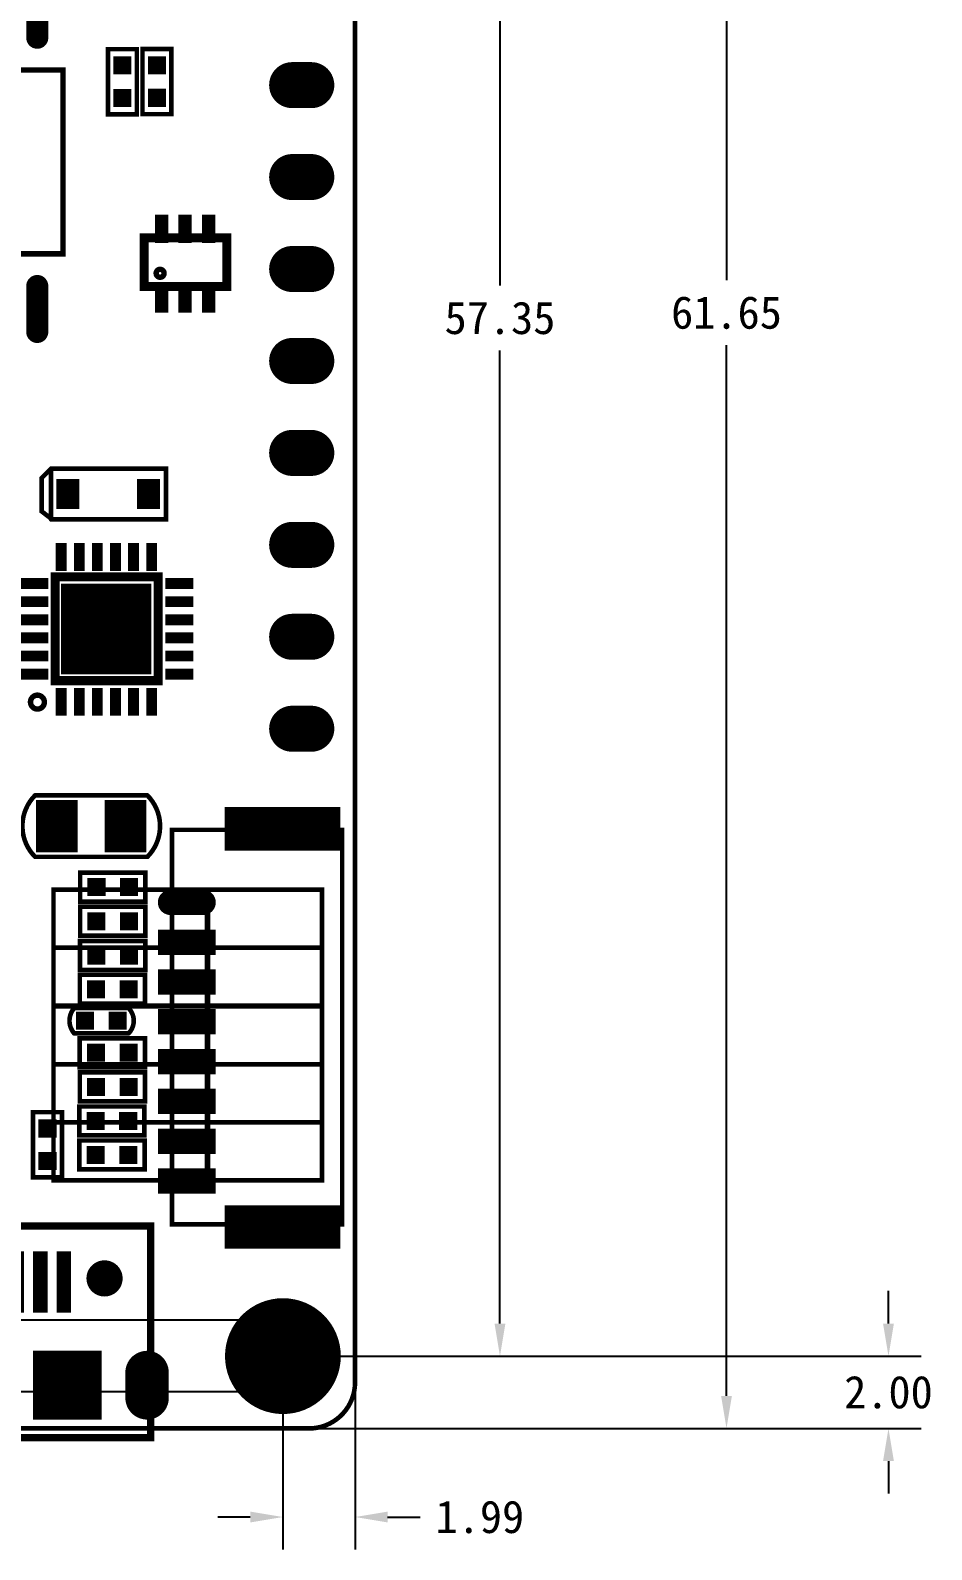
# Model space of a CAD drawing. Extents: x -8 to 41.9, y -3.3 to 70.6.
# Drawn here: x 17.01 to 41.92, y -3.35 to 38.62 of the extents above; entities that cross this region are included whole.
import ezdxf

# ---------------------------------------------------------------- set-up
doc = ezdxf.new("R2010")
doc.units = 0
doc.header["$MEASUREMENT"] = 0
for name, color, linetype in [('2D_LINE_129', 146, 'Continuous'), ('BOARD_OUTLINE_00', 254, 'Continuous'), ('DRIL_NPLTE_THRU_01', 3, 'Continuous'), ('DRIL_NPLTE_THRU_03', 1, 'Continuous'), ('DRIL_NPLTE_THRU_04', 16, 'Continuous'), ('DRIL_PLTE_THRU_01', 3, 'Continuous'), ('DRIL_PLTE_THRU_03', 1, 'Continuous'), ('DRIL_PLTE_THRU_04', 16, 'Continuous'), ('DRIL_SYMBOL', 254, 'Continuous'), ('PADS_BOT', 1, 'Continuous'), ('PADS_INNER', 96, 'Continuous'), ('PADS_TOP', 96, 'Continuous'), ('PART_TOP_2DLINE_00', 254, 'Continuous'), ('PART_TOP_2DLINE_126', 254, 'Continuous')]:
    doc.layers.add(name, color=color, linetype=linetype)
doc.dimstyles.get("Standard").update_dxf_attribs({"dimscale": 5, "dimtxt": 0.18, "dimasz": 0.18, "dimexe": 0.18, "dimexo": 0.0625, "dimgap": 0.09, "dimtad": 0, "dimtih": 1, "dimtoh": 1, "dimdec": 4, "dimzin": 0, "dimdsep": 46, "dimtxsty": 'Standard', "dimcen": 0.09, "dimadec": 0, "dimazin": 0, "dimtfac": 1, "dimtdec": 4, "dimtofl": 0, "dimtmove": 0, "dimatfit": 3, "dimfxl": 1, "dimtolj": 1, "dimtzin": 0, "dimarcsym": 0})

# ---------------------------------------------------------------- blocks, each defined once
blk = doc.blocks.new('BOARD_93')
at = {"layer": 'BOARD_OUTLINE_00', "const_width": 0.127}
blk.add_lwpolyline([(0, -0.889, -0.4142136), (1.27, 0.381), (24.7142, 0.381, -0.4142136), (25.9842, -0.889), (25.9842, -59.9948, -0.4142136), (24.7142, -61.2648), (1.27, -61.2648, -0.4142136), (0, -59.9948)], format="xyb", close=True, dxfattribs=at)
blk = doc.blocks.new('SMOOTH_0$127')
at = {"const_width": 0.0635}
blk.add_lwpolyline([(-0.03175, 0, 1), (0.03175, 0, 1)], format="xyb", close=True, dxfattribs=at)
blk = doc.blocks.new('DRAWING_105')
at = {"layer": '2D_LINE_129', "const_width": 0.127}
blk.add_lwpolyline([(0.9398, 0), (5.207, 0), (5.207, -1.6002), (0.9398, -1.6002)], close=True, dxfattribs=at)
at = {"layer": '2D_LINE_129'}
for p in [(0.9398, 0), (5.207, 0), (0.9398, -1.6002), (5.207, -1.6002)]:
    blk.add_blockref('SMOOTH_0$127', p, dxfattribs=at)
blk = doc.blocks.new('DRAWING_106')
at = {"layer": '2D_LINE_129', "const_width": 0.127}
blk.add_lwpolyline([(0, 0), (3.175, 0), (3.175, -1.6002), (0, -1.6002)], close=True, dxfattribs=at)
at = {"layer": '2D_LINE_129'}
for p in [(0, 0), (3.175, 0), (0, -1.6002), (3.175, -1.6002)]:
    blk.add_blockref('SMOOTH_0$127', p, dxfattribs=at)
blk = doc.blocks.new('DRAWING_107')
at = {"layer": '2D_LINE_129', "const_width": 0.127}
blk.add_lwpolyline([(0, 0), (3.175, 0), (3.175, -1.6002), (0, -1.6002)], close=True, dxfattribs=at)
at = {"layer": '2D_LINE_129'}
for p in [(0, 0), (3.175, 0), (0, -1.6002), (3.175, -1.6002)]:
    blk.add_blockref('SMOOTH_0$127', p, dxfattribs=at)
blk = doc.blocks.new('DRAWING_108')
at = {"layer": '2D_LINE_129', "const_width": 0.127}
blk.add_lwpolyline([(0.9398, 0), (5.207, 0), (5.207, -1.6002), (0.9398, -1.6002)], close=True, dxfattribs=at)
at = {"layer": '2D_LINE_129'}
for p in [(0.9398, 0), (5.207, 0), (0.9398, -1.6002), (5.207, -1.6002)]:
    blk.add_blockref('SMOOTH_0$127', p, dxfattribs=at)
blk = doc.blocks.new('DRAWING_109')
at = {"layer": '2D_LINE_129', "const_width": 0.127}
blk.add_lwpolyline([(0.9398, 0), (5.207, 0), (5.207, -1.6002), (0.9398, -1.6002)], close=True, dxfattribs=at)
at = {"layer": '2D_LINE_129'}
for p in [(0.9398, 0), (5.207, 0), (0.9398, -1.6002), (5.207, -1.6002)]:
    blk.add_blockref('SMOOTH_0$127', p, dxfattribs=at)
blk = doc.blocks.new('DRAWING_110')
at = {"layer": '2D_LINE_129', "const_width": 0.127}
blk.add_lwpolyline([(0, 0), (3.175, 0), (3.175, -1.6002), (0, -1.6002)], close=True, dxfattribs=at)
at = {"layer": '2D_LINE_129'}
for p in [(0, 0), (3.175, 0), (0, -1.6002), (3.175, -1.6002)]:
    blk.add_blockref('SMOOTH_0$127', p, dxfattribs=at)
blk = doc.blocks.new('DRAWING_111')
at = {"layer": '2D_LINE_129', "const_width": 0.127}
blk.add_lwpolyline([(0, 0), (3.175, 0), (3.175, -1.6002), (0, -1.6002)], close=True, dxfattribs=at)
at = {"layer": '2D_LINE_129'}
for p in [(0, 0), (3.175, 0), (0, -1.6002), (3.175, -1.6002)]:
    blk.add_blockref('SMOOTH_0$127', p, dxfattribs=at)
blk = doc.blocks.new('DRAWING_112')
at = {"layer": '2D_LINE_129', "const_width": 0.127}
blk.add_lwpolyline([(0.9398, 0), (5.207, 0), (5.207, -1.6002), (0.9398, -1.6002)], close=True, dxfattribs=at)
at = {"layer": '2D_LINE_129'}
for p in [(0.9398, 0), (5.207, 0), (0.9398, -1.6002), (5.207, -1.6002)]:
    blk.add_blockref('SMOOTH_0$127', p, dxfattribs=at)
blk = doc.blocks.new('DRAWING_113')
at = {"layer": '2D_LINE_129', "const_width": 0.127}
blk.add_lwpolyline([(0.9398, 0), (5.207, 0), (5.207, -1.6002), (0.9398, -1.6002)], close=True, dxfattribs=at)
at = {"layer": '2D_LINE_129'}
for p in [(0.9398, 0), (5.207, 0), (0.9398, -1.6002), (5.207, -1.6002)]:
    blk.add_blockref('SMOOTH_0$127', p, dxfattribs=at)
blk = doc.blocks.new('DRAWING_114')
at = {"layer": '2D_LINE_129', "const_width": 0.127}
blk.add_lwpolyline([(0, 0), (3.175, 0), (3.175, -1.6002), (0, -1.6002)], close=True, dxfattribs=at)
at = {"layer": '2D_LINE_129'}
for p in [(0, 0), (3.175, 0), (0, -1.6002), (3.175, -1.6002)]:
    blk.add_blockref('SMOOTH_0$127', p, dxfattribs=at)
blk = doc.blocks.new('PART_BODY_TOP_58')
at = {"layer": 'PART_TOP_2DLINE_126', "const_width": 0.127}
blk.add_lwpolyline([(0.755, -0.347, 0.414214), (0.755, 0.353), (-0.745, 0.353, 0.373387), (-0.745, -0.347)], format="xyb", close=True, dxfattribs=at)
at = {"layer": 'PART_TOP_2DLINE_126'}
for p in [(-0.745, 0.353), (0.755, 0.353), (-0.745, -0.347), (0.755, -0.347)]:
    blk.add_blockref('SMOOTH_0$127', p, dxfattribs=at)
blk = doc.blocks.new('DRIL_HOLE_0')
blk.add_lwpolyline([(0, 0, 1), (0, 0, 1)], format="xyb", close=True)
blk = doc.blocks.new('PAD_0')
blk.add_lwpolyline([(0, 0, 1), (0, 0, 1)], format="xyb", close=True)
blk = doc.blocks.new('PAD_1')
at = {"const_width": 0.5}
blk.add_lwpolyline([(-0.25, 0), (0.25, 0)], dxfattribs=at)
blk = doc.blocks.new('STK_TOP_6')
at = {"layer": 'DRIL_PLTE_THRU_01'}
blk.add_blockref('DRIL_HOLE_0', (0, 0), dxfattribs=at)
at = {"layer": 'DRIL_PLTE_THRU_03'}
blk.add_blockref('DRIL_HOLE_0', (0, 0), dxfattribs=at)
at = {"layer": 'DRIL_PLTE_THRU_04'}
blk.add_blockref('DRIL_HOLE_0', (0, 0), dxfattribs=at)
at = {"layer": 'PADS_BOT'}
blk.add_blockref('PAD_0', (0, 0), dxfattribs=at)
at = {"layer": 'PADS_INNER'}
blk.add_blockref('PAD_0', (0, 0), dxfattribs=at)
at = {"layer": 'PADS_TOP'}
blk.add_blockref('PAD_1', (0, 0), dxfattribs=at)
blk = doc.blocks.new('SYM_TOP_3')
for name, p in [('STK_TOP_6', (-0.445, 0.003)), ('PART_BODY_TOP_58', (0, 0)), ('STK_TOP_6', (0.455, 0.003))]:
    blk.add_blockref(name, p)
blk = doc.blocks.new('PART_TOP_21')
blk.add_blockref('SYM_TOP_3', (0, 0))
blk = doc.blocks.new('SMOOTH_0$1499993333')
at = {"const_width": 0.075}
blk.add_lwpolyline([(-0.037, 0, 1), (0.037, 0, 1)], format="xyb", close=True, dxfattribs=at)
blk = doc.blocks.new('SMOOTH_0$254')
at = {"const_width": 0.127}
blk.add_lwpolyline([(-0.0635, 0, 1), (0.0635, 0, 1)], format="xyb", close=True, dxfattribs=at)
blk = doc.blocks.new('PART_BODY_TOP_65')
at = {"layer": 'PART_TOP_2DLINE_126', "const_width": 0.254}
blk.add_lwpolyline([(0, 1.981), (2.286, 1.981), (2.286, 0.635), (0, 0.635)], close=True, dxfattribs=at)
at = {"layer": 'PART_TOP_2DLINE_126', "const_width": 0.15}
blk.add_lwpolyline([(0.023, 0.767), (0.023, 1.905)], dxfattribs=at)
blk.add_lwpolyline([(1.953, 1.616, 1), (1.734, 1.616, 1)], format="xyb", close=True, dxfattribs=at)
at = {"layer": 'PART_TOP_2DLINE_126'}
for name, p in [('SMOOTH_0$254', (0, 1.981)), ('SMOOTH_0$254', (2.286, 1.981)), ('SMOOTH_0$1499993333', (0.023, 1.905)), ('SMOOTH_0$1499993333', (0.023, 0.767)), ('SMOOTH_0$254', (0, 0.635)), ('SMOOTH_0$254', (2.286, 0.635))]:
    blk.add_blockref(name, p, dxfattribs=at)
blk = doc.blocks.new('PAD_11')
at = {"const_width": 0.37}
blk.add_lwpolyline([(-0.39, 0), (0.39, 0)], dxfattribs=at)
blk = doc.blocks.new('STK_TOP_28')
at = {"layer": 'DRIL_PLTE_THRU_01'}
blk.add_blockref('DRIL_HOLE_0', (0, 0), dxfattribs=at)
at = {"layer": 'DRIL_PLTE_THRU_03'}
blk.add_blockref('DRIL_HOLE_0', (0, 0), dxfattribs=at)
at = {"layer": 'DRIL_PLTE_THRU_04'}
blk.add_blockref('DRIL_HOLE_0', (0, 0), dxfattribs=at)
at = {"layer": 'PADS_BOT'}
blk.add_blockref('PAD_0', (0, 0), dxfattribs=at)
at = {"layer": 'PADS_INNER'}
blk.add_blockref('PAD_0', (0, 0), dxfattribs=at)
at = {"layer": 'PADS_TOP', "rotation": 90}
blk.add_blockref('PAD_11', (0, 0), dxfattribs=at)
blk = doc.blocks.new('SYM_TOP_10')
for name, p in [('STK_TOP_28', (0.50347, 2.31694)), ('STK_TOP_28', (1.15347, 2.31694)), ('STK_TOP_28', (1.80347, 2.31694)), ('PART_BODY_TOP_65', (0, 0)), ('STK_TOP_28', (0.50347, 0.38903)), ('STK_TOP_28', (1.15347, 0.38903)), ('STK_TOP_28', (1.80347, 0.38903))]:
    blk.add_blockref(name, p)
blk = doc.blocks.new('PART_TOP_22')
blk.add_blockref('SYM_TOP_10', (0, 0))
blk = doc.blocks.new('PART_BODY_TOP_64')
at = {"layer": 'PART_TOP_2DLINE_126', "const_width": 0.127}
blk.add_lwpolyline([(-0.898, 0.408), (-0.898, -0.392), (0.902, -0.392), (0.902, 0.408)], close=True, dxfattribs=at)
at = {"layer": 'PART_TOP_2DLINE_126'}
for p in [(-0.898, 0.408), (0.902, 0.408), (-0.898, -0.392), (0.902, -0.392)]:
    blk.add_blockref('SMOOTH_0$127', p, dxfattribs=at)
blk = doc.blocks.new('SYM_TOP_9')
for name, p in [('PART_BODY_TOP_64', (0, 0)), ('STK_TOP_6', (-0.448, 0.008)), ('STK_TOP_6', (0.452, 0.008))]:
    blk.add_blockref(name, p)
blk = doc.blocks.new('PART_TOP_23')
blk.add_blockref('SYM_TOP_9', (0, 0))
blk = doc.blocks.new('PART_TOP_24')
blk.add_blockref('SYM_TOP_9', (0, 0))
blk = doc.blocks.new('PART_BODY_TOP_67')
at = {"layer": 'PART_TOP_2DLINE_126', "const_width": 0.15}
blk.add_lwpolyline([(-3.498, 2.648, 1), (-3.882, 2.648, 1)], format="xyb", close=True, dxfattribs=at)
at = {"layer": 'PART_TOP_2DLINE_126', "const_width": 0.254}
blk.add_lwpolyline([(-3.099, 2.159), (-0.229, 2.159), (-0.229, -0.686), (-3.099, -0.686)], close=True, dxfattribs=at)
at = {"layer": 'PART_TOP_2DLINE_126'}
for p in [(-3.099, 2.159), (-0.229, 2.159), (-3.099, -0.686), (-0.229, -0.686)]:
    blk.add_blockref('SMOOTH_0$254', p, dxfattribs=at)
blk = doc.blocks.new('PAD_12')
at = {"const_width": 0.3}
blk.add_lwpolyline([(-0.385, 0), (0.385, 0)], dxfattribs=at)
blk = doc.blocks.new('STK_TOP_33')
at = {"layer": 'DRIL_PLTE_THRU_01'}
blk.add_blockref('DRIL_HOLE_0', (0, 0), dxfattribs=at)
at = {"layer": 'DRIL_PLTE_THRU_03'}
blk.add_blockref('DRIL_HOLE_0', (0, 0), dxfattribs=at)
at = {"layer": 'DRIL_PLTE_THRU_04'}
blk.add_blockref('DRIL_HOLE_0', (0, 0), dxfattribs=at)
at = {"layer": 'PADS_BOT'}
blk.add_blockref('PAD_0', (0, 0), dxfattribs=at)
at = {"layer": 'PADS_INNER'}
blk.add_blockref('PAD_0', (0, 0), dxfattribs=at)
at = {"layer": 'PADS_TOP'}
blk.add_blockref('PAD_12', (0, 0), dxfattribs=at)
blk = doc.blocks.new('STK_TOP_32')
at = {"layer": 'DRIL_PLTE_THRU_01'}
blk.add_blockref('DRIL_HOLE_0', (0, 0), dxfattribs=at)
at = {"layer": 'DRIL_PLTE_THRU_03'}
blk.add_blockref('DRIL_HOLE_0', (0, 0), dxfattribs=at)
at = {"layer": 'DRIL_PLTE_THRU_04'}
blk.add_blockref('DRIL_HOLE_0', (0, 0), dxfattribs=at)
at = {"layer": 'PADS_BOT'}
blk.add_blockref('PAD_0', (0, 0), dxfattribs=at)
at = {"layer": 'PADS_INNER'}
blk.add_blockref('PAD_0', (0, 0), dxfattribs=at)
at = {"layer": 'PADS_TOP', "rotation": 90}
blk.add_blockref('PAD_12', (0, 0), dxfattribs=at)
blk = doc.blocks.new('PAD_13')
at = {"const_width": 2.5}
blk.add_lwpolyline([(-1.25, 0), (1.25, 0)], dxfattribs=at)
blk = doc.blocks.new('STK_TOP_34')
at = {"layer": 'DRIL_PLTE_THRU_01'}
blk.add_blockref('DRIL_HOLE_0', (0, 0), dxfattribs=at)
at = {"layer": 'DRIL_PLTE_THRU_03'}
blk.add_blockref('DRIL_HOLE_0', (0, 0), dxfattribs=at)
at = {"layer": 'DRIL_PLTE_THRU_04'}
blk.add_blockref('DRIL_HOLE_0', (0, 0), dxfattribs=at)
at = {"layer": 'PADS_BOT'}
blk.add_blockref('PAD_0', (0, 0), dxfattribs=at)
at = {"layer": 'PADS_INNER'}
blk.add_blockref('PAD_0', (0, 0), dxfattribs=at)
at = {"layer": 'PADS_TOP'}
blk.add_blockref('PAD_13', (0, 0), dxfattribs=at)
blk = doc.blocks.new('SYM_TOP_12')
for name, p in [('STK_TOP_32', (-2.91549, 2.72758)), ('STK_TOP_32', (-2.41549, 2.72758)), ('STK_TOP_32', (-1.91549, 2.72758)), ('STK_TOP_32', (-1.41549, 2.72758)), ('STK_TOP_32', (-0.91549, 2.72758)), ('STK_TOP_32', (-0.41549, 2.72758)), ('PART_BODY_TOP_67', (0, 0)), ('STK_TOP_33', (-3.683, 1.99201)), ('STK_TOP_33', (0.31596, 1.99201)), ('STK_TOP_34', (-1.67222, 0.74878)), ('STK_TOP_33', (-3.683, 1.49201)), ('STK_TOP_33', (0.31596, 1.49201)), ('STK_TOP_33', (-3.683, 0.99201)), ('STK_TOP_33', (0.31596, 0.99201)), ('STK_TOP_33', (-3.683, 0.49201)), ('STK_TOP_33', (0.31596, 0.49201)), ('STK_TOP_33', (-3.683, -0.00799)), ('STK_TOP_33', (0.31596, -0.00799)), ('STK_TOP_33', (-3.683, -0.508)), ('STK_TOP_33', (0.31596, -0.50799)), ('STK_TOP_32', (-2.91549, -1.27138)), ('STK_TOP_32', (-2.41549, -1.27139)), ('STK_TOP_32', (-1.91549, -1.27138)), ('STK_TOP_32', (-1.41549, -1.27138)), ('STK_TOP_32', (-0.91549, -1.27138)), ('STK_TOP_32', (-0.41549, -1.27138))]:
    blk.add_blockref(name, p)
blk = doc.blocks.new('PART_TOP_25')
blk.add_blockref('SYM_TOP_12', (0, 0))
blk = doc.blocks.new('DRIL_SYMBOL_0$899998')
at = {"layer": 'DRIL_SYMBOL', "const_width": 0.0508}
for points in [[(-0.254, 0), (0.254, 0)], [(0, -0.254), (0, 0.254)]]:
    blk.add_lwpolyline(points, dxfattribs=at)
blk = doc.blocks.new('DRIL_HOLE_0$899998')
at = {"const_width": 0.45}
blk.add_lwpolyline([(-0.225, 0, 1), (0.225, 0, 1)], format="xyb", close=True, dxfattribs=at)
blk.add_blockref('DRIL_SYMBOL_0$899998', (0, 0))
blk = doc.blocks.new('PAD_14')
at = {"const_width": 0.635}
blk.add_lwpolyline([(-0.265, -0.318), (0.265, -0.318, 1), (0.265, 0.318), (-0.265, 0.318, 1)], format="xyb", close=True, dxfattribs=at)
blk = doc.blocks.new('STK_TOP_303')
at = {"layer": 'DRIL_PLTE_THRU_01'}
blk.add_blockref('DRIL_HOLE_0$899998', (0, 0), dxfattribs=at)
at = {"layer": 'DRIL_PLTE_THRU_03'}
blk.add_blockref('DRIL_HOLE_0$899998', (0, 0), dxfattribs=at)
at = {"layer": 'DRIL_PLTE_THRU_04'}
blk.add_blockref('DRIL_HOLE_0$899998', (0, 0), dxfattribs=at)
at = {"layer": 'PADS_BOT', "rotation": 90}
blk.add_blockref('PAD_14', (0, 0), dxfattribs=at)
at = {"layer": 'PADS_INNER', "rotation": 90}
blk.add_blockref('PAD_14', (0, 0), dxfattribs=at)
at = {"layer": 'PADS_TOP', "rotation": 90}
blk.add_blockref('PAD_14', (0, 0), dxfattribs=at)
blk = doc.blocks.new('SYM_TOP_29')
for p in [(0, 0), (2.54, 0), (5.08, 0), (7.62, 0), (10.16, 0), (12.7, 0), (15.24, 0), (17.78, 0), (20.32, 0), (22.86, 0), (25.4, 0), (27.94, 0), (30.48, 0), (33.02, 0), (35.56, 0)]:
    blk.add_blockref('STK_TOP_303', p)
blk = doc.blocks.new('PART_TOP_26')
blk.add_blockref('SYM_TOP_29', (0, 0))
blk = doc.blocks.new('PART_BODY_TOP_59')
at = {"layer": 'PART_TOP_2DLINE_126', "const_width": 0.127}
blk.add_lwpolyline([(-1.55, 0.85, 0.414214), (-1.55, -0.85), (1.55, -0.85, 0.414214), (1.55, 0.85)], format="xyb", close=True, dxfattribs=at)
at = {"layer": 'PART_TOP_2DLINE_126'}
for p in [(-1.55, 0.85), (1.55, 0.85), (-1.55, -0.85), (1.55, -0.85)]:
    blk.add_blockref('SMOOTH_0$127', p, dxfattribs=at)
blk = doc.blocks.new('PAD_7')
at = {"const_width": 1.15}
blk.add_lwpolyline([(-0.725, 0), (0.725, 0)], dxfattribs=at)
blk = doc.blocks.new('STK_TOP_7')
at = {"layer": 'DRIL_PLTE_THRU_01'}
blk.add_blockref('DRIL_HOLE_0', (0, 0), dxfattribs=at)
at = {"layer": 'DRIL_PLTE_THRU_03'}
blk.add_blockref('DRIL_HOLE_0', (0, 0), dxfattribs=at)
at = {"layer": 'DRIL_PLTE_THRU_04'}
blk.add_blockref('DRIL_HOLE_0', (0, 0), dxfattribs=at)
at = {"layer": 'PADS_BOT'}
blk.add_blockref('PAD_0', (0, 0), dxfattribs=at)
at = {"layer": 'PADS_INNER'}
blk.add_blockref('PAD_0', (0, 0), dxfattribs=at)
at = {"layer": 'PADS_TOP', "rotation": 90}
blk.add_blockref('PAD_7', (0, 0), dxfattribs=at)
blk = doc.blocks.new('SYM_TOP_4')
for name, p in [('STK_TOP_7', (-0.95, 0)), ('STK_TOP_7', (0.95, 0)), ('PART_BODY_TOP_59', (0, 0))]:
    blk.add_blockref(name, p)
blk = doc.blocks.new('PART_TOP_27')
blk.add_blockref('SYM_TOP_4', (0, 0))
blk = doc.blocks.new('PART_TOP_28')
blk.add_blockref('SYM_TOP_9', (0, 0))
blk = doc.blocks.new('PART_TOP_29')
blk.add_blockref('SYM_TOP_9', (0, 0))
blk = doc.blocks.new('PART_TOP_38')
blk.add_blockref('SYM_TOP_9', (0, 0))
blk = doc.blocks.new('PART_TOP_43')
blk.add_blockref('SYM_TOP_9', (0, 0))
blk = doc.blocks.new('PART_TOP_44')
blk.add_blockref('SYM_TOP_9', (0, 0))
blk = doc.blocks.new('PART_TOP_45')
blk.add_blockref('SYM_TOP_9', (0, 0))
blk = doc.blocks.new('PART_TOP_46')
blk.add_blockref('SYM_TOP_9', (0, 0))
blk = doc.blocks.new('PART_TOP_47')
blk.add_blockref('SYM_TOP_9', (0, 0))
blk = doc.blocks.new('PART_TOP_48')
blk.add_blockref('SYM_TOP_9', (0, 0))
blk = doc.blocks.new('SMOOTH_0$2032')
at = {"const_width": 0.1016}
blk.add_lwpolyline([(-0.0508, 0, 1), (0.0508, 0, 1)], format="xyb", close=True, dxfattribs=at)
blk = doc.blocks.new('PART_BODY_TOP_61')
at = {"layer": 'PART_TOP_2DLINE_126', "const_width": 0.203}
blk.add_lwpolyline([(-3.7, 4.4), (3.7, 4.4), (3.7, -1.45), (-3.7, -1.45)], close=True, dxfattribs=at)
at = {"layer": 'PART_TOP_2DLINE_126'}
for p in [(-3.7, 4.4), (3.7, 4.4), (-3.7, -1.45), (3.7, -1.45)]:
    blk.add_blockref('SMOOTH_0$2032', p, dxfattribs=at)
blk = doc.blocks.new('PAD_22')
at = {"const_width": 0.399}
blk.add_lwpolyline([(-0.85, 0), (0.85, 0)], dxfattribs=at)
blk = doc.blocks.new('STK_TOP_11')
at = {"layer": 'DRIL_NPLTE_THRU_01'}
blk.add_blockref('DRIL_HOLE_0', (0, 0), dxfattribs=at)
at = {"layer": 'DRIL_NPLTE_THRU_03'}
blk.add_blockref('DRIL_HOLE_0', (0, 0), dxfattribs=at)
at = {"layer": 'DRIL_NPLTE_THRU_04'}
blk.add_blockref('DRIL_HOLE_0', (0, 0), dxfattribs=at)
at = {"layer": 'PADS_BOT'}
blk.add_blockref('PAD_0', (0, 0), dxfattribs=at)
at = {"layer": 'PADS_INNER'}
blk.add_blockref('PAD_0', (0, 0), dxfattribs=at)
at = {"layer": 'PADS_TOP', "rotation": 90}
blk.add_blockref('PAD_22', (0, 0), dxfattribs=at)
blk = doc.blocks.new('DRIL_SYMBOL_0$7')
at = {"layer": 'DRIL_SYMBOL', "const_width": 0.0508}
for points in [[(-0.254, 0), (0.254, 0)], [(0, -0.254), (0, 0.254)]]:
    blk.add_lwpolyline(points, dxfattribs=at)
blk = doc.blocks.new('DRIL_HOLE_0$7')
at = {"const_width": 0.35}
blk.add_lwpolyline([(-0.175, 0, 1), (0.175, 0, 1)], format="xyb", close=True, dxfattribs=at)
blk.add_blockref('DRIL_SYMBOL_0$7', (0, 0))
blk = doc.blocks.new('PAD_23')
at = {"const_width": 0.5}
blk.add_lwpolyline([(0, -0.25), (0, -0.25, 1), (0, 0.25), (0, 0.25, 1)], format="xyb", close=True, dxfattribs=at)
blk = doc.blocks.new('STK_TOP_298')
at = {"layer": 'DRIL_PLTE_THRU_01'}
blk.add_blockref('DRIL_HOLE_0$7', (0, 0), dxfattribs=at)
at = {"layer": 'DRIL_PLTE_THRU_03'}
blk.add_blockref('DRIL_HOLE_0$7', (0, 0), dxfattribs=at)
at = {"layer": 'DRIL_PLTE_THRU_04'}
blk.add_blockref('DRIL_HOLE_0$7', (0, 0), dxfattribs=at)
at = {"layer": 'PADS_BOT'}
blk.add_blockref('PAD_23', (0, 0), dxfattribs=at)
at = {"layer": 'PADS_INNER'}
blk.add_blockref('PAD_23', (0, 0), dxfattribs=at)
at = {"layer": 'PADS_TOP'}
blk.add_blockref('PAD_23', (0, 0), dxfattribs=at)
blk = doc.blocks.new('PAD_24')
at = {"const_width": 1.9}
blk.add_lwpolyline([(-0.95, 0), (0.95, 0)], dxfattribs=at)
blk = doc.blocks.new('STK_TOP_13')
at = {"layer": 'DRIL_NPLTE_THRU_01'}
blk.add_blockref('DRIL_HOLE_0', (0, 0), dxfattribs=at)
at = {"layer": 'DRIL_NPLTE_THRU_03'}
blk.add_blockref('DRIL_HOLE_0', (0, 0), dxfattribs=at)
at = {"layer": 'DRIL_NPLTE_THRU_04'}
blk.add_blockref('DRIL_HOLE_0', (0, 0), dxfattribs=at)
at = {"layer": 'PADS_BOT'}
blk.add_blockref('PAD_0', (0, 0), dxfattribs=at)
at = {"layer": 'PADS_INNER'}
blk.add_blockref('PAD_0', (0, 0), dxfattribs=at)
at = {"layer": 'PADS_TOP', "rotation": 90}
blk.add_blockref('PAD_24', (0, 0), dxfattribs=at)
blk = doc.blocks.new('PAD_25')
at = {"const_width": 1.9}
blk.add_lwpolyline([(-0.95, 0), (0.95, 0)], dxfattribs=at)
blk = doc.blocks.new('STK_TOP_14')
at = {"layer": 'DRIL_NPLTE_THRU_01'}
blk.add_blockref('DRIL_HOLE_0', (0, 0), dxfattribs=at)
at = {"layer": 'DRIL_NPLTE_THRU_03'}
blk.add_blockref('DRIL_HOLE_0', (0, 0), dxfattribs=at)
at = {"layer": 'DRIL_NPLTE_THRU_04'}
blk.add_blockref('DRIL_HOLE_0', (0, 0), dxfattribs=at)
at = {"layer": 'PADS_BOT'}
blk.add_blockref('PAD_0', (0, 0), dxfattribs=at)
at = {"layer": 'PADS_INNER'}
blk.add_blockref('PAD_0', (0, 0), dxfattribs=at)
at = {"layer": 'PADS_TOP'}
blk.add_blockref('PAD_25', (0, 0), dxfattribs=at)
blk = doc.blocks.new('DRIL_SLOT_0001900047000000900')
at = {"const_width": 0.25}
blk.add_lwpolyline([(0.125, -0.35), (0.125, 0.35, 1), (-0.125, 0.35), (-0.125, -0.35, 1)], format="xyb", close=True, dxfattribs=at)
blk = doc.blocks.new('PAD_26')
at = {"const_width": 0.6}
blk.add_lwpolyline([(-0.35, -0.3), (0.35, -0.3, 1), (0.35, 0.3), (-0.35, 0.3, 1)], format="xyb", close=True, dxfattribs=at)
blk = doc.blocks.new('STK_TOP_15')
at = {"layer": 'DRIL_PLTE_THRU_01'}
blk.add_blockref('DRIL_SLOT_0001900047000000900', (0, 0), dxfattribs=at)
at = {"layer": 'DRIL_PLTE_THRU_03'}
blk.add_blockref('DRIL_SLOT_0001900047000000900', (0, 0), dxfattribs=at)
at = {"layer": 'DRIL_PLTE_THRU_04'}
blk.add_blockref('DRIL_SLOT_0001900047000000900', (0, 0), dxfattribs=at)
at = {"layer": 'PADS_BOT', "rotation": 90}
blk.add_blockref('PAD_26', (0, 0), dxfattribs=at)
at = {"layer": 'PADS_INNER', "rotation": 90}
blk.add_blockref('PAD_26', (0, 0), dxfattribs=at)
at = {"layer": 'PADS_TOP', "rotation": 90}
blk.add_blockref('PAD_26', (0, 0), dxfattribs=at)
blk = doc.blocks.new('SYM_TOP_6')
for name, p in [('PART_BODY_TOP_61', (0, 0)), ('STK_TOP_11', (-1.29997, 2.85)), ('STK_TOP_11', (-0.64999, 2.85)), ('STK_TOP_11', (0, 2.85)), ('STK_TOP_11', (0.64999, 2.85)), ('STK_TOP_11', (1.29997, 2.85)), ('STK_TOP_298', (-2.425, 2.95)), ('STK_TOP_298', (2.425, 2.95)), ('STK_TOP_13', (-1.4, 0)), ('STK_TOP_15', (-3.6, 0)), ('STK_TOP_14', (1.4, 0)), ('STK_TOP_15', (3.6, 0))]:
    blk.add_blockref(name, p)
blk = doc.blocks.new('PART_TOP_49')
blk.add_blockref('SYM_TOP_6', (0, 0))
blk = doc.blocks.new('SMOOTH_0$1524')
at = {"const_width": 0.0762}
blk.add_lwpolyline([(-0.0381, 0, 1), (0.0381, 0, 1)], format="xyb", close=True, dxfattribs=at)
blk = doc.blocks.new('PART_BODY_TOP_88')
at = {"layer": 'PART_TOP_2DLINE_00', "const_width": 0.1524}
blk.add_lwpolyline([(-2.4892, -4.0132), (-3.1242, -3.81), (-3.1242, -4.2164), (-2.5146, -4.0132)], dxfattribs=at)
at = {"layer": 'PART_TOP_2DLINE_126', "const_width": 0.1524}
for points in [[(-2.615, -2.54), (2.615, -2.54), (2.615, 2.54), (-2.615, 2.54), (-2.615, 0.381, -1), (-2.615, -0.381)], [(-1.7018, -2.032, 1), (-2.1082, -2.032, 1)]]:
    blk.add_lwpolyline(points, format="xyb", close=True, dxfattribs=at)
at = {"layer": 'PART_TOP_2DLINE_00'}
for p in [(-3.1242, -3.81), (-3.1242, -4.2164), (-2.5146, -4.0132), (-2.4892, -4.0132)]:
    blk.add_blockref('SMOOTH_0$1524', p, dxfattribs=at)
at = {"layer": 'PART_TOP_2DLINE_126'}
for p in [(-2.615, 2.54), (2.615, 2.54), (-2.615, 0.381), (-2.615, -0.381), (-2.615, -2.54), (2.615, -2.54)]:
    blk.add_blockref('SMOOTH_0$1524', p, dxfattribs=at)
blk = doc.blocks.new('PAD_31')
at = {"const_width": 0.6096}
blk.add_lwpolyline([(-0.9398, 0), (0.9398, 0)], dxfattribs=at)
blk = doc.blocks.new('STK_TOP_234')
at = {"layer": 'DRIL_PLTE_THRU_01'}
blk.add_blockref('DRIL_HOLE_0', (0, 0), dxfattribs=at)
at = {"layer": 'DRIL_PLTE_THRU_03'}
blk.add_blockref('DRIL_HOLE_0', (0, 0), dxfattribs=at)
at = {"layer": 'DRIL_PLTE_THRU_04'}
blk.add_blockref('DRIL_HOLE_0', (0, 0), dxfattribs=at)
at = {"layer": 'PADS_BOT'}
blk.add_blockref('PAD_0', (0, 0), dxfattribs=at)
at = {"layer": 'PADS_INNER'}
blk.add_blockref('PAD_0', (0, 0), dxfattribs=at)
at = {"layer": 'PADS_TOP', "rotation": 90}
blk.add_blockref('PAD_31', (0, 0), dxfattribs=at)
blk = doc.blocks.new('PAD_32')
at = {"const_width": 0.3048}
blk.add_lwpolyline([(-0.635, -0.1524), (0.635, -0.1524, 1), (0.635, 0.1524), (-0.635, 0.1524, 1)], format="xyb", close=True, dxfattribs=at)
blk = doc.blocks.new('STK_TOP_233')
at = {"layer": 'DRIL_PLTE_THRU_01'}
blk.add_blockref('DRIL_HOLE_0', (0, 0), dxfattribs=at)
at = {"layer": 'DRIL_PLTE_THRU_03'}
blk.add_blockref('DRIL_HOLE_0', (0, 0), dxfattribs=at)
at = {"layer": 'DRIL_PLTE_THRU_04'}
blk.add_blockref('DRIL_HOLE_0', (0, 0), dxfattribs=at)
at = {"layer": 'PADS_BOT'}
blk.add_blockref('PAD_0', (0, 0), dxfattribs=at)
at = {"layer": 'PADS_INNER'}
blk.add_blockref('PAD_0', (0, 0), dxfattribs=at)
at = {"layer": 'PADS_TOP', "rotation": 90}
blk.add_blockref('PAD_32', (0, 0), dxfattribs=at)
blk = doc.blocks.new('SYM_TOP_25')
for name, p in [('STK_TOP_233', (-1.905, 4.064)), ('STK_TOP_233', (-0.635, 4.064)), ('STK_TOP_233', (0.635, 4.064)), ('STK_TOP_233', (1.905, 4.064)), ('PART_BODY_TOP_88', (0, 0)), ('STK_TOP_234', (-1.905, -4.064)), ('STK_TOP_233', (-0.635, -4.064)), ('STK_TOP_233', (0.635, -4.064)), ('STK_TOP_233', (1.905, -4.064))]:
    blk.add_blockref(name, p)
blk = doc.blocks.new('PART_TOP_74')
blk.add_blockref('SYM_TOP_25', (0, 0))
blk = doc.blocks.new('DRIL_SYMBOL_2')
at = {"layer": 'DRIL_SYMBOL', "const_width": 0.0508}
for points in [[(-0.254, 0), (0.254, 0)], [(0, -0.254), (0, 0.254)]]:
    blk.add_lwpolyline(points, dxfattribs=at)
blk = doc.blocks.new('DRIL_HOLE_2')
at = {"const_width": 1}
blk.add_lwpolyline([(-0.5, 0, 1), (0.5, 0, 1)], format="xyb", close=True, dxfattribs=at)
blk.add_blockref('DRIL_SYMBOL_2', (0, 0))
blk = doc.blocks.new('PAD_36')
at = {"const_width": 1.6}
blk.add_lwpolyline([(0, -0.8, 1), (0, 0.8, 1)], format="xyb", close=True, dxfattribs=at)
blk = doc.blocks.new('STK_TOP_245')
at = {"layer": 'DRIL_PLTE_THRU_01'}
blk.add_blockref('DRIL_HOLE_2', (0, 0), dxfattribs=at)
at = {"layer": 'DRIL_PLTE_THRU_03'}
blk.add_blockref('DRIL_HOLE_2', (0, 0), dxfattribs=at)
at = {"layer": 'DRIL_PLTE_THRU_04'}
blk.add_blockref('DRIL_HOLE_2', (0, 0), dxfattribs=at)
at = {"layer": 'PADS_BOT'}
blk.add_blockref('PAD_36', (0, 0), dxfattribs=at)
at = {"layer": 'PADS_INNER'}
blk.add_blockref('PAD_36', (0, 0), dxfattribs=at)
at = {"layer": 'PADS_TOP'}
blk.add_blockref('PAD_36', (0, 0), dxfattribs=at)
blk = doc.blocks.new('SYM_TOP_26')
blk.add_blockref('STK_TOP_245', (-0.012, -0.009))
blk = doc.blocks.new('PART_TOP_89')
blk.add_blockref('SYM_TOP_26', (0, 0))
blk = doc.blocks.new('PART_BODY_TOP_92')
at = {"layer": 'PART_TOP_2DLINE_126', "const_width": 0.127}
blk.add_lwpolyline([(0.0762, 3.048), (10.9728, 3.048), (10.9728, -1.651), (0.0762, -1.651)], close=True, dxfattribs=at)
at = {"layer": 'PART_TOP_2DLINE_126'}
for p in [(0.0762, 3.048), (10.9728, 3.048), (0.0762, -1.651), (10.9728, -1.651)]:
    blk.add_blockref('SMOOTH_0$127', p, dxfattribs=at)
blk = doc.blocks.new('PAD_39')
at = {"const_width": 0.35}
blk.add_lwpolyline([(-0.45, -0.175), (0.45, -0.175, 1), (0.45, 0.175), (-0.45, 0.175, 1)], format="xyb", close=True, dxfattribs=at)
blk = doc.blocks.new('STK_TOP_83')
at = {"layer": 'DRIL_PLTE_THRU_01'}
blk.add_blockref('DRIL_HOLE_0', (0, 0), dxfattribs=at)
at = {"layer": 'DRIL_PLTE_THRU_03'}
blk.add_blockref('DRIL_HOLE_0', (0, 0), dxfattribs=at)
at = {"layer": 'DRIL_PLTE_THRU_04'}
blk.add_blockref('DRIL_HOLE_0', (0, 0), dxfattribs=at)
at = {"layer": 'PADS_BOT'}
blk.add_blockref('PAD_0', (0, 0), dxfattribs=at)
at = {"layer": 'PADS_INNER'}
blk.add_blockref('PAD_0', (0, 0), dxfattribs=at)
at = {"layer": 'PADS_TOP', "rotation": 90}
blk.add_blockref('PAD_39', (0, 0), dxfattribs=at)
blk = doc.blocks.new('PAD_40')
at = {"const_width": 0.7}
blk.add_lwpolyline([(-0.8, 0), (0.8, 0)], dxfattribs=at)
blk = doc.blocks.new('STK_TOP_82')
at = {"layer": 'DRIL_PLTE_THRU_01'}
blk.add_blockref('DRIL_HOLE_0', (0, 0), dxfattribs=at)
at = {"layer": 'DRIL_PLTE_THRU_03'}
blk.add_blockref('DRIL_HOLE_0', (0, 0), dxfattribs=at)
at = {"layer": 'DRIL_PLTE_THRU_04'}
blk.add_blockref('DRIL_HOLE_0', (0, 0), dxfattribs=at)
at = {"layer": 'PADS_BOT'}
blk.add_blockref('PAD_0', (0, 0), dxfattribs=at)
at = {"layer": 'PADS_INNER'}
blk.add_blockref('PAD_0', (0, 0), dxfattribs=at)
at = {"layer": 'PADS_TOP', "rotation": 90}
blk.add_blockref('PAD_40', (0, 0), dxfattribs=at)
blk = doc.blocks.new('PAD_41')
at = {"const_width": 1.2}
blk.add_lwpolyline([(-1.6, 0), (1.6, 0)], dxfattribs=at)
blk = doc.blocks.new('STK_TOP_263')
at = {"layer": 'DRIL_PLTE_THRU_01'}
blk.add_blockref('DRIL_HOLE_0', (0, 0), dxfattribs=at)
at = {"layer": 'DRIL_PLTE_THRU_03'}
blk.add_blockref('DRIL_HOLE_0', (0, 0), dxfattribs=at)
at = {"layer": 'DRIL_PLTE_THRU_04'}
blk.add_blockref('DRIL_HOLE_0', (0, 0), dxfattribs=at)
at = {"layer": 'PADS_BOT'}
blk.add_blockref('PAD_0', (0, 0), dxfattribs=at)
at = {"layer": 'PADS_INNER'}
blk.add_blockref('PAD_0', (0, 0), dxfattribs=at)
at = {"layer": 'PADS_TOP', "rotation": 90}
blk.add_blockref('PAD_41', (0, 0), dxfattribs=at)
blk = doc.blocks.new('SYM_TOP_28')
for name, p in [('STK_TOP_82', (1.27, 2.6416)), ('STK_TOP_82', (2.37, 2.6416)), ('STK_TOP_82', (3.47, 2.6416)), ('STK_TOP_82', (4.57, 2.6416)), ('STK_TOP_82', (5.67, 2.6416)), ('STK_TOP_82', (6.77, 2.6416)), ('STK_TOP_82', (7.87, 2.6416)), ('STK_TOP_83', (8.969892, 2.641572)), ('PART_BODY_TOP_92', (0, 0)), ('STK_TOP_263', (0, 0)), ('STK_TOP_263', (11, 0))]:
    blk.add_blockref(name, p)
blk = doc.blocks.new('PART_TOP_91')
blk.add_blockref('SYM_TOP_28', (0, 0))
blk = doc.blocks.new('PART_BODY_TOP_101')
at = {"layer": 'PART_TOP_2DLINE_126', "const_width": 0.127}
blk.add_lwpolyline([(1.538, 0.691), (1.828, 0.471), (1.828, -0.449), (1.568, -0.709), (-1.612, -0.709), (-1.612, 0.691)], close=True, dxfattribs=at)
blk.add_lwpolyline([(1.568, -0.699), (1.568, 0.693)], dxfattribs=at)
at = {"layer": 'PART_TOP_2DLINE_126'}
for p in [(-1.612, 0.691), (1.538, 0.691), (1.568, 0.693), (1.828, 0.471), (1.828, -0.449), (-1.612, -0.709), (1.568, -0.699), (1.568, -0.709)]:
    blk.add_blockref('SMOOTH_0$127', p, dxfattribs=at)
blk = doc.blocks.new('PAD_43')
at = {"const_width": 0.63}
blk.add_lwpolyline([(-0.415, 0), (0.415, 0)], dxfattribs=at)
blk = doc.blocks.new('STK_TOP_8')
at = {"layer": 'DRIL_PLTE_THRU_01'}
blk.add_blockref('DRIL_HOLE_0', (0, 0), dxfattribs=at)
at = {"layer": 'DRIL_PLTE_THRU_03'}
blk.add_blockref('DRIL_HOLE_0', (0, 0), dxfattribs=at)
at = {"layer": 'DRIL_PLTE_THRU_04'}
blk.add_blockref('DRIL_HOLE_0', (0, 0), dxfattribs=at)
at = {"layer": 'PADS_BOT'}
blk.add_blockref('PAD_0', (0, 0), dxfattribs=at)
at = {"layer": 'PADS_INNER'}
blk.add_blockref('PAD_0', (0, 0), dxfattribs=at)
at = {"layer": 'PADS_TOP', "rotation": 90}
blk.add_blockref('PAD_43', (0, 0), dxfattribs=at)
blk = doc.blocks.new('SYM_TOP_33')
for name, p in [('PART_BODY_TOP_101', (0, 0)), ('STK_TOP_8', (-1.127, -0.009)), ('STK_TOP_8', (1.103, -0.009))]:
    blk.add_blockref(name, p)
blk = doc.blocks.new('PART_TOP_94')
blk.add_blockref('SYM_TOP_33', (0, 0))
blk = doc.blocks.new('*D383')
at = {"color": 0, "linetype": 'Continuous', "lineweight": -2, "transparency": 16777216}
for p, q in [((24.177, 59.351), (30.889, 59.351)), ((29.989, 58.451), (29.989, 31.575)), ((29.989, 2.898), (29.989, 29.775)), ((24.304, 1.998), (30.889, 1.998))]:
    blk.add_line(p, q, dxfattribs=at)
at = {"color": 0, "linetype": 'Continuous', "transparency": 16777216}
for points in [[(29.839, 58.451), (30.139, 58.451), (29.989, 59.351)], [(29.839, 2.898), (30.139, 2.898), (29.989, 1.998)]]:
    blk.add_solid(points, dxfattribs=at)
at = {"layer": 'Defpoints', "color": 0, "linetype": 'Continuous', "transparency": 16777216}
for p in [(23.864, 59.351), (23.991, 1.998), (29.989, 1.998)]:
    blk.add_point(p, dxfattribs=at)
at = {"color": 0, "linetype": 'Continuous', "transparency": 16777216, "insert": (29.989, 30.675), "char_height": 0.9, "attachment_point": 5}
blk.add_mtext('\\A1;57.35', dxfattribs=at)
blk = doc.blocks.new('*D384')
at = {"color": 0, "linetype": 'Continuous', "lineweight": -2, "transparency": 16777216}
for p, q in [((25.027, 61.646), (37.148, 61.646)), ((36.248, 60.746), (36.248, 31.723)), ((36.248, 0.9), (36.248, 29.923)), ((25.027, 0), (37.148, 0))]:
    blk.add_line(p, q, dxfattribs=at)
at = {"color": 0, "linetype": 'Continuous', "transparency": 16777216}
for points in [[(36.098, 60.746), (36.398, 60.746), (36.248, 61.646)], [(36.098, 0.9), (36.398, 0.9), (36.248, 0)]]:
    blk.add_solid(points, dxfattribs=at)
at = {"layer": 'Defpoints', "color": 0, "linetype": 'Continuous', "transparency": 16777216}
for p in [(24.714, 61.646), (24.714, 0), (36.248, 0)]:
    blk.add_point(p, dxfattribs=at)
at = {"color": 0, "linetype": 'Continuous', "transparency": 16777216, "insert": (36.248, 30.823), "char_height": 0.9, "attachment_point": 5}
blk.add_mtext('\\A1;61.65', dxfattribs=at)
blk = doc.blocks.new('*D387')
at = {"color": 0, "linetype": 'Continuous', "lineweight": -2, "transparency": 16777216}
for p, q in [((23.991, 1.686), (23.991, -3.347)), ((25.984, 1.686), (25.984, -3.347)), ((23.091, -2.447), (22.191, -2.447)), ((26.884, -2.447), (27.784, -2.447))]:
    blk.add_line(p, q, dxfattribs=at)
at = {"color": 0, "linetype": 'Continuous', "transparency": 16777216}
for points in [[(23.091, -2.297), (23.091, -2.597), (23.991, -2.447)], [(26.884, -2.297), (26.884, -2.597), (25.984, -2.447)]]:
    blk.add_solid(points, dxfattribs=at)
at = {"layer": 'Defpoints', "color": 0, "linetype": 'Continuous', "transparency": 16777216}
for p in [(23.991, 1.998), (25.984, 1.998), (25.984, -2.447)]:
    blk.add_point(p, dxfattribs=at)
at = {"color": 0, "linetype": 'Continuous', "transparency": 16777216, "insert": (29.434, -2.447), "char_height": 0.9, "attachment_point": 5}
blk.add_mtext('\\A1;1.99', dxfattribs=at)
blk = doc.blocks.new('*D389')
at = {"color": 0, "linetype": 'Continuous', "lineweight": -2, "transparency": 16777216}
for p, q in [((40.723, 2.898), (40.723, 3.798)), ((24.304, 1.998), (41.623, 1.998)), ((24.304, 0), (41.623, 0)), ((40.723, -0.9), (40.723, -1.8))]:
    blk.add_line(p, q, dxfattribs=at)
at = {"color": 0, "linetype": 'Continuous', "transparency": 16777216}
for points in [[(40.573, 2.898), (40.873, 2.898), (40.723, 1.998)], [(40.573, -0.9), (40.873, -0.9), (40.723, 0)]]:
    blk.add_solid(points, dxfattribs=at)
at = {"layer": 'Defpoints', "color": 0, "linetype": 'Continuous', "transparency": 16777216}
for p in [(23.991, 1.998), (23.991, 0), (40.723, 0)]:
    blk.add_point(p, dxfattribs=at)
at = {"color": 0, "linetype": 'Continuous', "transparency": 16777216, "insert": (40.723, 0.999), "char_height": 0.9, "attachment_point": 5}
blk.add_mtext('\\A1;2.00', dxfattribs=at)
blk = doc.blocks.new('*D393')
at = {"color": 0, "linetype": 'Continuous', "lineweight": -2, "transparency": 16777216}
for p, q in [((-7.079, 3.89), (-7.079, 4.79)), ((23.678, 2.99), (-7.979, 2.99)), ((23.678, 1.012), (-7.979, 1.012)), ((-7.079, 0.112), (-7.079, -0.788))]:
    blk.add_line(p, q, dxfattribs=at)
at = {"color": 0, "linetype": 'Continuous', "transparency": 16777216}
for points in [[(-7.229, 3.89), (-6.929, 3.89), (-7.079, 2.99)], [(-7.229, 0.112), (-6.929, 0.112), (-7.079, 1.012)]]:
    blk.add_solid(points, dxfattribs=at)
at = {"layer": 'Defpoints', "color": 0, "linetype": 'Continuous', "transparency": 16777216}
for p in [(23.991, 2.99), (-7.079, 1.012), (23.991, 1.012)]:
    blk.add_point(p, dxfattribs=at)
at = {"color": 0, "linetype": 'Continuous', "transparency": 16777216, "insert": (-7.079, 2.001), "char_height": 0.9, "attachment_point": 5}
blk.add_mtext('\\A1;2.0', dxfattribs=at)

msp = doc.modelspace()

# ---------------------------------------------------------------- block references
for name, p in [('BOARD_93', (0, 61.265)), ('PART_TOP_74', (15.299, 34.989)), ('PART_TOP_27', (18.695, 16.64)), ('DRAWING_105', (16.713, 14.884)), ('DRAWING_106', (21.895, 14.884)), ('PART_TOP_44', (19.287, 14.004)), ('PART_TOP_45', (19.285, 13.056)), ('DRAWING_108', (16.713, 13.284)), ('DRAWING_107', (21.895, 13.284)), ('DRAWING_109', (16.713, 11.659)), ('PART_TOP_21', (18.97, 11.26)), ('DRAWING_110', (21.895, 11.659)), ('DRAWING_112', (16.713, 10.058)), ('DRAWING_111', (21.895, 10.058)), ('PART_TOP_47', (19.278, 9.427)), ('PART_TOP_43', (19.263, 8.486)), ('DRAWING_113', (16.713, 8.458)), ('DRAWING_114', (21.895, 8.458)), ('PART_TOP_49', (16.638, 1.195)), ('PART_TOP_89', (24.003, 2.007))]:
    msp.add_blockref(name, p)
for name, p, rotation in [('PART_TOP_26', (24.511, 54.889), 270), ('PART_TOP_23', (19.563, 37.201), 90), ('PART_TOP_24', (20.52, 37.205), 90), ('PART_TOP_22', (22.442, 33.527), 180), ('PART_TOP_94', (19.152, 25.806), 180), ('PART_TOP_25', (19.857, 23.755), 90), ('PART_TOP_91', (23.978, 5.563), 90), ('PART_TOP_29', (19.292, 14.963), 180), ('PART_TOP_46', (19.282, 12.14), 180), ('PART_TOP_48', (19.281, 10.387), 180), ('PART_TOP_38', (17.495, 7.835), 90), ('PART_TOP_28', (19.271, 7.563), 180)]:
    msp.add_blockref(name, p, dxfattribs=dict(rotation=rotation))

# ---------------------------------------------------------------- dimensions: what is measured, and where the dimension line sits
at = {"linetype": 'Continuous'}
for base, p1, p2, override, picture, middle in [((36.248, 0), (24.714, 61.646), (24.714, 0), {"dimdec": 2}, '*D384', (36.248, 30.823)), ((29.989, 1.998), (23.864, 59.351), (23.991, 1.998), {"dimdec": 2}, '*D383', (29.989, 30.675)), ((-7.079, 1.012), (23.991, 2.99), (23.991, 1.012), {"dimdec": 1}, '*D393', (-7.079, 2.001)), ((40.723, 0), (23.991, 1.998), (23.991, 0), {"dimdec": 2}, '*D389', (40.723, 0.999))]:
    dim = msp.add_linear_dim(base=base, p1=p1, p2=p2, angle=90, dimstyle='Standard', override=override, dxfattribs=at)
    dim.commit()
    dim.dimension.update_dxf_attribs({"geometry": picture, "text_midpoint": middle})
dim = msp.add_linear_dim(base=(25.984, -2.447), p1=(23.991, 1.998), p2=(25.984, 1.998), dimstyle='Standard', override={"dimdec": 2}, dxfattribs=at)
dim.commit()
dim.dimension.update_dxf_attribs({"geometry": '*D387', "text_midpoint": (29.434, -2.447)})

doc.saveas('drawing.dxf')
